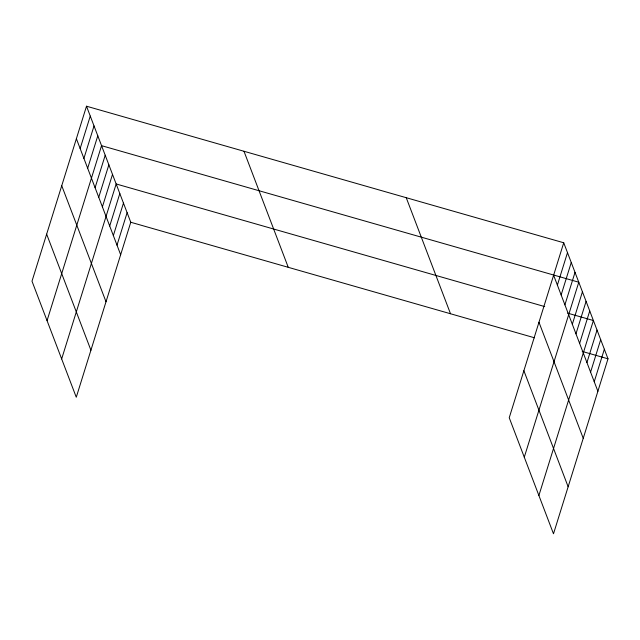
<?xml version="1.0" encoding="UTF-8"?>
<svg xmlns="http://www.w3.org/2000/svg" width="640" height="640" viewBox="0 0 640 640"><rect width="100%" height="100%" fill="white"/><g stroke="black" fill="none" stroke-linecap="round" stroke-linejoin="round"><path stroke-width="0.96" d="M86.504 106.208L32 281.192L76.272 397.232L130.768 222.256L86.504 106.208L563.728 242.768L608 358.808L553.496 533.792L509.232 417.744L563.728 242.768M80.152 148.544L90.264 116.072M83.912 158.408L94.024 125.936M87.672 168.272L97.792 135.8M47.056 320.64L101.552 145.664L578.784 282.224L524.28 457.2M95.088 187.712L105.208 155.24M98.744 197.28L108.856 164.808M102.392 206.856L112.512 174.384M61.664 358.936L116.16 183.96L544.712 306.584M109.704 226.008L119.816 193.536M113.352 235.576L123.464 203.104M117.008 245.152L127.12 212.68M557.376 285.104L567.496 252.632M561.144 294.968L571.256 262.496M564.904 304.832L575.016 272.36M572.32 324.272L582.432 291.792M575.968 333.84L586.088 301.368M579.624 343.416L589.736 310.944M538.888 495.496L593.392 320.52L567.624 313.144M586.928 362.56L597.04 330.088M590.584 372.136L600.696 339.664M594.232 381.712L604.344 349.24M130.768 222.256L534.504 337.784M582.232 351.44L608 358.808M553.616 275.24L597.888 391.288M538.968 322.264L583.24 438.312M523.88 370.72L568.144 486.768M406.24 197.704L450.512 313.744M243.984 151.272L288.256 267.32M76.384 138.68L120.656 254.728M61.736 185.712L106.008 301.752M46.648 234.16L90.92 350.208"/></g></svg>
